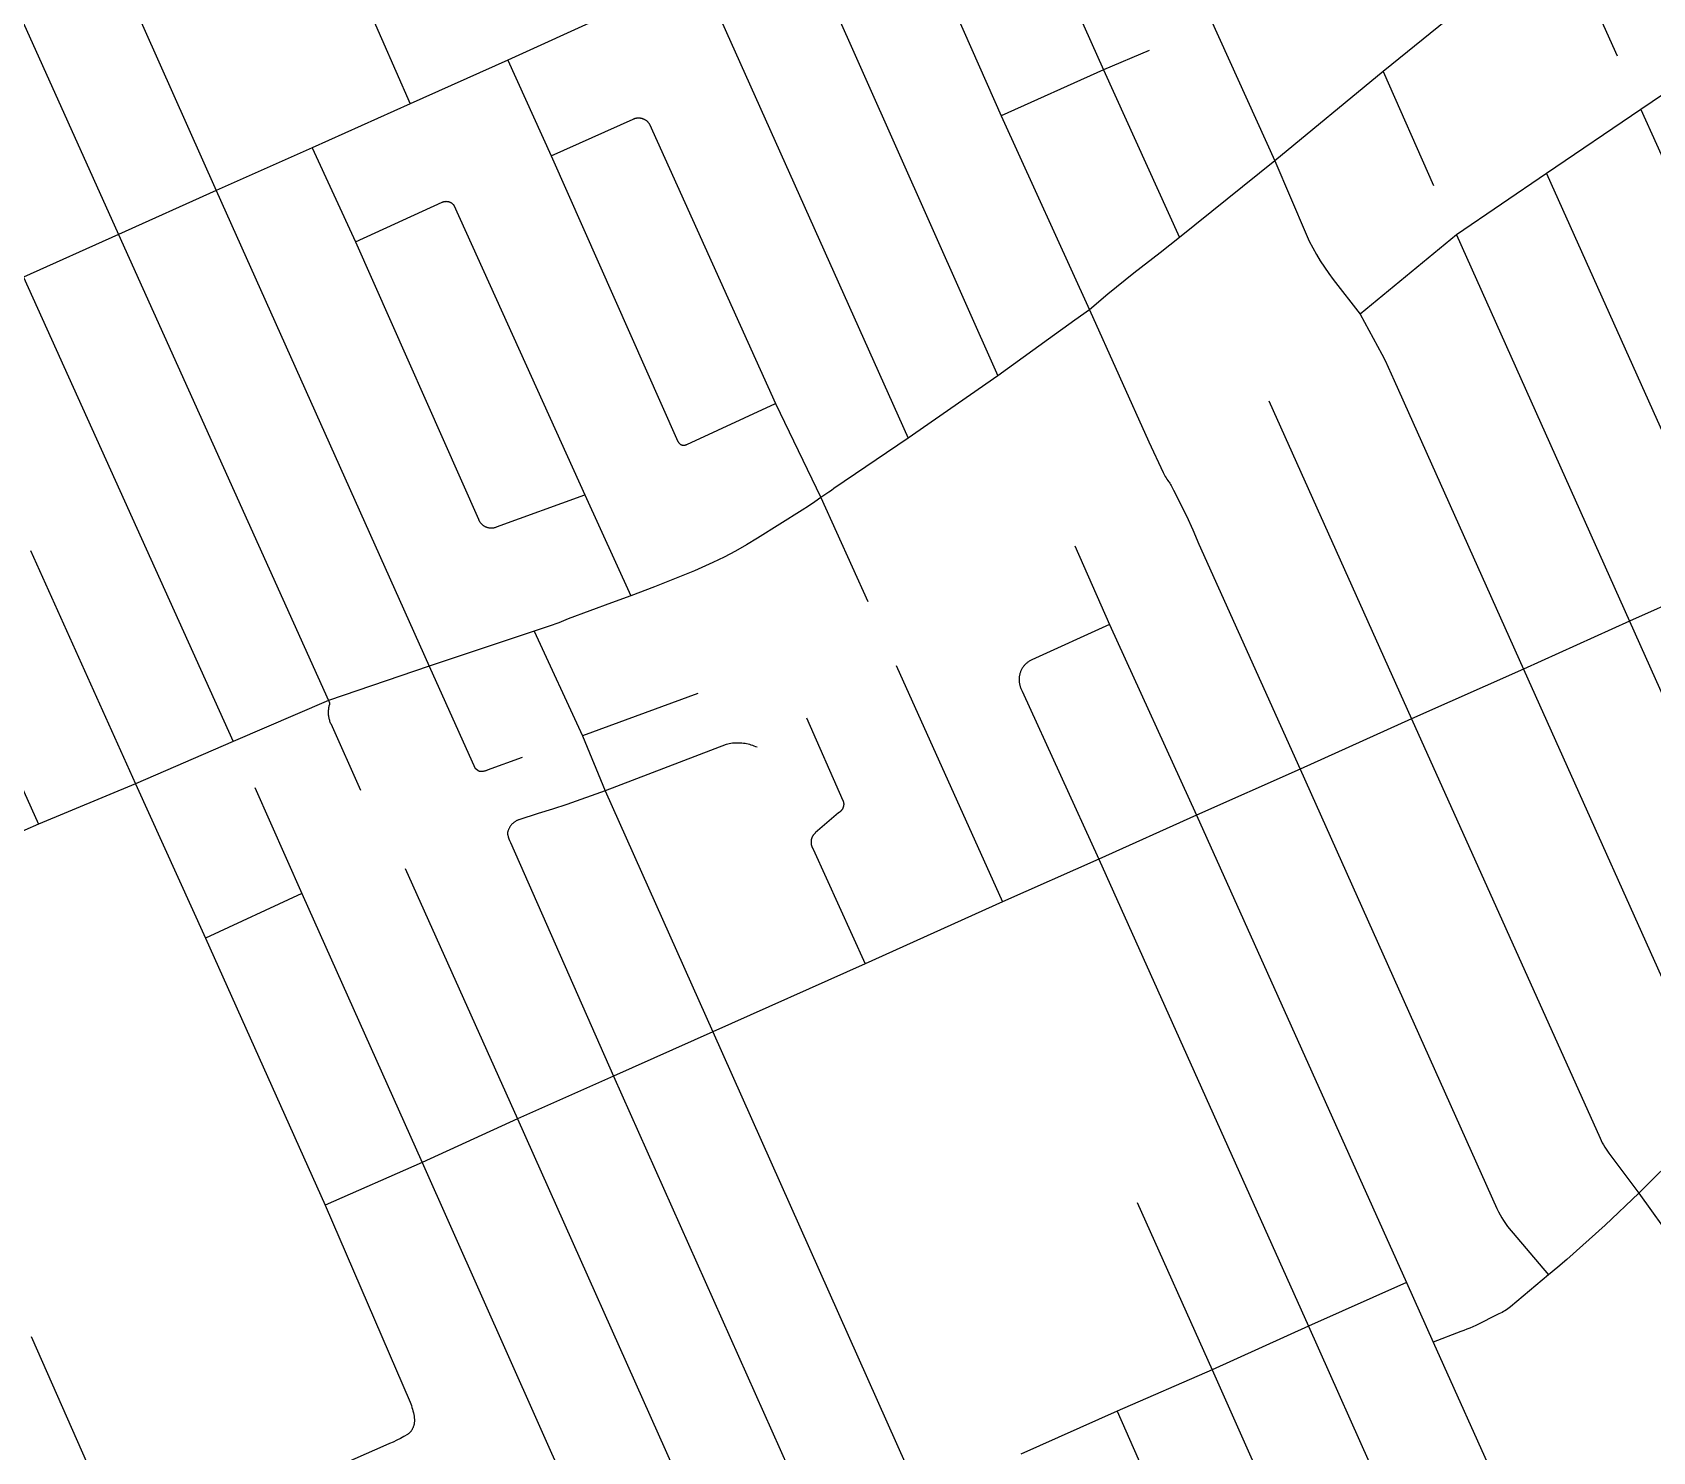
# Model space of a CAD drawing. Header units: inches. Extents: x 326453 to 344102, y 4677180 to 4689621.
# Drawn here: x 331917 to 333232, y 4680524 to 4681675 of the extents above; entities that cross this region are included whole.
import ezdxf

# ---------------------------------------------------------------- set-up
doc = ezdxf.new("R2010")
doc.units = ezdxf.units.IN
doc.header["$MEASUREMENT"] = 0
doc.layers.add('Street_Centreline', color=7, linetype='Continuous')

msp = doc.modelspace()

# ---------------------------------------------------------------- linework, layer by layer
at = {"layer": 'Street_Centreline'}
for p, q in [((331864.8291, 4681999.0388), (332066.6149, 4681547.0785)), ((332789.164, 4681871.2008), (332925.2468, 4681571.03)), ((332702.5376, 4681832.4795), (332786.334, 4681644.8088)), ((332619.986, 4681795.286), (332703.322, 4681607.5736)), ((332539.5445, 4681758.812), (332700.5208, 4681396.6296)), ((332458.9542, 4681723.2563), (332627.7023, 4681345.9442)), ((332189.0196, 4681696.6544), (332223.7324, 4681617.1526)), ((333071.0204, 4681690.2856), (333013.2146, 4681643.5237)), ((332380.8342, 4681688.2235), (332303.093, 4681652.6413)), ((332303.093, 4681652.6413), (332223.7324, 4681617.1526)), ((332303.093, 4681652.6413), (332338.1186, 4681574.9955)), ((332823.3419, 4681660.4893), (332786.334, 4681644.8088)), ((332786.334, 4681644.8088), (332703.322, 4681607.5736)), ((332786.334, 4681644.8088), (332848.0096, 4681508.82)), ((333013.2146, 4681643.5237), (332925.2468, 4681571.03)), ((333013.2146, 4681643.5237), (333053.9437, 4681551.0416)), ((332223.7324, 4681617.1526), (332144.3244, 4681581.5923)), ((333222.1667, 4681612.7053), (333145.5494, 4681560.7979)), ((333222.1667, 4681612.7053), (333375.9104, 4681270.556)), ((332703.322, 4681607.5736), (332775.015, 4681450.0803)), ((332144.3244, 4681581.5923), (332066.6149, 4681547.0785)), ((332144.3244, 4681581.5923), (332179.6101, 4681505.2075)), ((332925.2468, 4681571.03), (332848.0096, 4681508.82)), ((333145.5494, 4681560.7979), (333072.6079, 4681511.0784)), ((333145.5494, 4681560.7979), (333292.436, 4681233.0157)), ((332066.6149, 4681547.0785), (331987.178, 4681511.3288)), ((332066.6149, 4681547.0785), (332239.16, 4681161.153)), ((331987.178, 4681511.3288), (331910.1284, 4681476.7548)), ((331987.178, 4681511.3288), (332157.6864, 4681133.2812)), ((333072.6079, 4681511.0784), (332994.4835, 4681446.6174)), ((333072.6079, 4681511.0784), (333212.8479, 4681197.5959)), ((331910.1284, 4681476.7548), (332080.3971, 4681099.9895)), ((332775.015, 4681450.0803), (332823.0749, 4681342.9922)), ((332700.5208, 4681396.6296), (332627.7023, 4681345.9442)), ((332520.2796, 4681374.2708), (332556.9911, 4681297.8224)), ((332920.3766, 4681376.3426), (333036.0519, 4681118.248)), ((332365.6324, 4681300.1652), (332402.8504, 4681218.0664)), ((332556.9911, 4681297.8224), (332595.1118, 4681213.5479)), ((332763.1052, 4681258.6122), (332790.9868, 4681194.9716)), ((331915.9225, 4681254.9504), (332001.1583, 4681065.6332)), ((333292.436, 4681233.0157), (333212.8479, 4681197.5959)), ((331838.1601, 4681220.0049), (331922.2671, 4681032.9455)), ((332790.9868, 4681194.9716), (332861.6198, 4681040.1057)), ((333212.8479, 4681197.5959), (333127.0257, 4681158.6606)), ((332324.3636, 4681189.3484), (332239.16, 4681161.153)), ((332324.3636, 4681189.3484), (332363.6093, 4681104.4361)), ((332239.16, 4681161.153), (332157.6864, 4681133.2812)), ((332239.16, 4681161.153), (332276.5033, 4681077.985)), ((332618.0988, 4681161.5069), (332704.2637, 4680969.9661)), ((333127.0257, 4681158.6606), (333036.0519, 4681118.248)), ((332457.218, 4681138.9244), (332363.6093, 4681104.4361)), ((332157.6864, 4681133.2812), (332080.3971, 4681099.9895)), ((333036.0519, 4681118.248), (332945.6298, 4681077.4023)), ((332080.3971, 4681099.9895), (332001.1583, 4681065.6332)), ((332363.6093, 4681104.4361), (332382.1249, 4681059.8036)), ((332945.6298, 4681077.4023), (332861.6198, 4681040.1057)), ((332001.1583, 4681065.6332), (331922.2671, 4681032.9455)), ((332001.1583, 4681065.6331), (332057.8756, 4680940.3458)), ((332097.9586, 4681062.5535), (332135.9041, 4680976.5266)), ((332382.1249, 4681059.8036), (332469.4138, 4680864.3761)), ((331922.2671, 4681032.9455), (331843.7064, 4680998.2679)), ((332861.6198, 4681040.1057), (332782.4446, 4681004.365)), ((332861.6198, 4681040.1057), (333031.9976, 4680661.0402)), ((332219.9044, 4680996.9662), (332310.9881, 4680793.6746)), ((332782.4446, 4681004.365), (332704.2637, 4680969.9661)), ((332782.4446, 4681004.365), (332952.5991, 4680625.4938)), ((332135.9041, 4680976.5266), (332057.8757, 4680940.3458)), ((332135.9041, 4680976.5266), (332233.4696, 4680758.258)), ((332704.2637, 4680969.9661), (332592.8929, 4680919.4921)), ((332057.8757, 4680940.3458), (332155.04, 4680723.603)), ((332592.8929, 4680919.4921), (332469.4138, 4680864.3761)), ((332469.4138, 4680864.3761), (332388.8434, 4680828.5016)), ((332469.4138, 4680864.3761), (332638.5464, 4680485.4564)), ((332388.8434, 4680828.5016), (332310.9881, 4680793.6746)), ((332388.8434, 4680828.5016), (332557.9008, 4680449.326)), ((332310.9881, 4680793.6746), (332233.4696, 4680758.258)), ((332310.9881, 4680793.6746), (332480.3239, 4680414.6778)), ((332233.4696, 4680758.258), (332155.04, 4680723.603)), ((332233.4696, 4680758.258), (332402.1284, 4680379.538)), ((332813.505, 4680725.9974), (332874.2709, 4680590.258)), ((333031.9976, 4680661.0402), (332952.5991, 4680625.4938)), ((333031.9976, 4680661.0402), (333053.7257, 4680612.6739)), ((332952.5991, 4680625.4938), (332874.2709, 4680590.258)), ((332952.5991, 4680625.4938), (333049.4056, 4680408.502)), ((331916.5204, 4680617.104), (331996.0795, 4680437.2253)), ((333053.7257, 4680612.6739), (333130.6275, 4680441.0455)), ((332874.2709, 4680590.258), (332797.2548, 4680556.5596)), ((332874.2709, 4680590.258), (332969.3264, 4680376.4213)), ((332797.2548, 4680556.5596), (332719.204, 4680521.592)), ((332797.2548, 4680556.5596), (332891.5799, 4680343.9411))]:
    msp.add_line(p, q, dxfattribs=at)
for points in [[(331783.1147, 4681972.925), (331782.5099, 4681970.3061), (331782.7171, 4681968.8715), (331782.9716, 4681967.4445), (331783.2731, 4681966.0266), (331783.6213, 4681964.6195), (331784.0159, 4681963.2247), (331987.178, 4681511.3288)], [(333165.7536, 4681744.4073), (333166.2746, 4681741.8233), (333166.8799, 4681739.2577), (333167.5687, 4681736.7133), (333168.3403, 4681734.1928), (333169.194, 4681731.6988), (333170.1288, 4681729.2341), (333171.1437, 4681726.8013), (333172.2376, 4681724.403), (333202.8723, 4681656.2406)], [(333300.1461, 4681662.2209), (333295.0745, 4681659.0904), (333288.8488, 4681655.3889), (333282.5036, 4681651.8963), (333276.0458, 4681648.6163), (333274.5173, 4681647.8418), (333273.0139, 4681647.0197), (333271.537, 4681646.1508), (333270.088, 4681645.236), (333268.6685, 4681644.2763), (333267.2798, 4681643.2724), (333222.1667, 4681612.7053)], [(332338.1186, 4681574.9955), (332404.7724, 4681604.9121), (332405.0966, 4681605.0546), (332405.4255, 4681605.1858), (332405.7587, 4681605.3058), (332406.0959, 4681605.4142), (332406.4365, 4681605.511), (332406.7803, 4681605.5961), (332407.1268, 4681605.6693), (332407.4756, 4681605.7306), (332407.8263, 4681605.7798), (332408.1785, 4681605.8171), (332408.5317, 4681605.8422), (332408.8856, 4681605.8551), (332409.2398, 4681605.856), (332409.5937, 4681605.8447), (332409.9471, 4681605.8212), (332410.2994, 4681605.7857), (332410.6503, 4681605.738), (332410.9994, 4681605.6784), (332411.3463, 4681605.6068), (332411.6904, 4681605.5234), (332412.0315, 4681605.4282), (332412.3692, 4681605.3213), (332412.7029, 4681605.203), (332413.0325, 4681605.0733), (332413.3573, 4681604.9323), (332413.6772, 4681604.7803), (332413.9916, 4681604.6173), (332414.3003, 4681604.4437), (332414.6028, 4681604.2596), (332414.8989, 4681604.0653), (332415.1881, 4681603.8609), (332415.4701, 4681603.6467), (332415.7446, 4681603.4229), (332416.0112, 4681603.1899), (332416.2697, 4681602.9478), (332416.5198, 4681602.6971), (332416.7611, 4681602.4379), (332416.9934, 4681602.1705), (332417.2163, 4681601.8954), (332417.4297, 4681601.6128), (332417.6333, 4681601.323), (332417.8268, 4681601.0264), (332418.01, 4681600.7233), (332520.2796, 4681374.2708)], [(332338.1186, 4681574.9955), (332441.0923, 4681343.3079), (332441.1681, 4681343.1465), (332441.2495, 4681342.9879), (332441.3364, 4681342.8322), (332441.4287, 4681342.6796), (332441.5263, 4681342.5304), (332441.6291, 4681342.3847), (332441.7368, 4681342.2426), (332441.8495, 4681342.1044), (332441.9669, 4681341.9702), (332442.089, 4681341.8402), (332442.2155, 4681341.7146), (332442.3463, 4681341.5934), (332442.4813, 4681341.4769), (332442.6202, 4681341.3652), (332442.763, 4681341.2585), (332442.9095, 4681341.1567), (332443.0594, 4681341.0602), (332443.2126, 4681340.9689), (332443.3689, 4681340.8831), (332443.528, 4681340.8028), (332443.6899, 4681340.7281), (332443.8544, 4681340.6591), (332444.0211, 4681340.5959), (332444.1899, 4681340.5385), (332444.3606, 4681340.4871), (332444.5331, 4681340.4417), (332444.707, 4681340.4023), (332444.8821, 4681340.3691), (332445.0584, 4681340.342), (332445.2354, 4681340.3211), (332445.4131, 4681340.3063), (332445.5912, 4681340.2978), (332445.7695, 4681340.2955), (332445.9478, 4681340.2995), (332446.1258, 4681340.3097), (332446.3034, 4681340.3261), (332446.4802, 4681340.3487), (332446.6562, 4681340.3775), (332446.831, 4681340.4124), (332447.0046, 4681340.4533), (332447.1766, 4681340.5004), (332447.3468, 4681340.5534), (332447.5151, 4681340.6123), (332447.6812, 4681340.6771), (332447.845, 4681340.7477), (332448.0061, 4681340.8239), (332448.1646, 4681340.9057), (332448.32, 4681340.993), (332520.2796, 4681374.2708)], [(332925.2468, 4681571.03), (332950.5751, 4681511.5226), (332953.1789, 4681505.9635), (332955.9711, 4681500.4965), (332958.9484, 4681495.1281), (332962.1073, 4681489.8645), (332965.4441, 4681484.7119), (332968.955, 4681479.6762), (332972.6358, 4681474.7633), (332994.4835, 4681446.6174)], [(332179.6101, 4681505.2075), (332249.8948, 4681537.5084), (332250.1442, 4681537.6123), (332250.3971, 4681537.7074), (332250.6532, 4681537.7938), (332250.912, 4681537.8713), (332251.1734, 4681537.9397), (332251.437, 4681537.9991), (332251.7024, 4681538.0494), (332251.9695, 4681538.0904), (332252.2378, 4681538.1222), (332252.5071, 4681538.1447), (332252.7769, 4681538.1579), (332253.0471, 4681538.1618), (332253.3173, 4681538.1563), (332253.587, 4681538.1415), (332253.8562, 4681538.1173), (332254.1243, 4681538.0839), (332254.3911, 4681538.0413), (332254.6563, 4681537.9894), (332254.9195, 4681537.9284), (332255.1804, 4681537.8584), (332255.4388, 4681537.7794), (332255.6943, 4681537.6915), (332255.9466, 4681537.5948), (332256.1954, 4681537.4894), (332256.4405, 4681537.3756), (332256.6814, 4681537.2533), (332256.918, 4681537.1228), (332257.1499, 4681536.9841), (332257.3769, 4681536.8376), (332257.5987, 4681536.6833), (332257.815, 4681536.5214), (332258.0256, 4681536.3521), (332258.2302, 4681536.1757), (332258.4287, 4681535.9923), (332258.6206, 4681535.8021), (332258.8059, 4681535.6054), (332258.9842, 4681535.4025), (332259.1555, 4681535.1935), (332259.3194, 4681534.9787), (332365.6324, 4681300.1652)], [(332179.6101, 4681505.2075), (332279.1923, 4681280.3773), (332279.3327, 4681280.0213), (332279.4851, 4681279.6704), (332279.6496, 4681279.325), (332279.8258, 4681278.9854), (332280.0136, 4681278.6521), (332280.2128, 4681278.3254), (332280.4231, 4681278.0058), (332280.6443, 4681277.6936), (332280.8761, 4681277.3892), (332281.1182, 4681277.0929), (332281.3703, 4681276.8052), (332281.6322, 4681276.5263), (332281.9036, 4681276.2565), (332282.1841, 4681275.9963), (332282.4733, 4681275.7459), (332282.771, 4681275.5055), (332283.0768, 4681275.2756), (332283.3903, 4681275.0563), (332283.7112, 4681274.8479), (332284.0391, 4681274.6507), (332284.3735, 4681274.4649), (332284.7141, 4681274.2907), (332285.0606, 4681274.1283), (332285.4124, 4681273.9779), (332285.7692, 4681273.8398), (332286.1305, 4681273.714), (332286.4959, 4681273.6006), (332286.865, 4681273.5), (332287.2374, 4681273.4121), (332287.6126, 4681273.337), (332287.9901, 4681273.2749), (332288.3695, 4681273.2258), (332288.7504, 4681273.1898), (332289.1324, 4681273.1669), (332289.5148, 4681273.1572), (332289.8974, 4681273.1607), (332290.2797, 4681273.1773), (332290.6611, 4681273.207), (332291.0413, 4681273.2499), (332291.4198, 4681273.3058), (332291.7961, 4681273.3747), (332292.1699, 4681273.4565), (332292.5406, 4681273.5511), (332292.9079, 4681273.6584), (332293.2712, 4681273.7783), (332293.6302, 4681273.9106), (332293.9844, 4681274.0551), (332365.6324, 4681300.1652)], [(332848.0096, 4681508.82), (332832.1238, 4681496.4137), (332810.7247, 4681479.8391), (332789.6875, 4681462.8076), (332775.015, 4681450.0803)], [(332775.015, 4681450.0803), (332763.0336, 4681441.6728), (332741.7093, 4681426.3099), (332700.5208, 4681396.6296)], [(332994.4835, 4681446.6174), (333011.9371, 4681414.2958), (333014.6665, 4681409.0504), (333017.2337, 4681403.7237), (333019.6364, 4681398.3208), (333021.8721, 4681392.8467), (333127.0257, 4681158.6606)], [(332627.7023, 4681345.9442), (332567.5607, 4681305.064), (332565.5182, 4681303.6407), (332563.4324, 4681302.2816), (332556.9911, 4681297.8224)], [(332823.0749, 4681342.9922), (332834.7633, 4681318.2751), (332835.269, 4681317.1463), (332835.8127, 4681316.0354), (332836.3939, 4681314.9436), (332837.0117, 4681313.8721), (332837.6656, 4681312.8223), (332838.3547, 4681311.7952), (332839.0783, 4681310.7921), (332839.5058, 4681310.2003), (332839.9138, 4681309.595), (332840.302, 4681308.9767), (332840.6698, 4681308.346), (332841.0169, 4681307.7038), (332841.3429, 4681307.0506), (332842.9477, 4681303.7003), (332853.5893, 4681283.0538), (332858.6499, 4681271.5553), (332863.6243, 4681259.9024), (332945.6298, 4681077.4023)], [(332556.9911, 4681297.8224), (332552.0474, 4681294.251), (332547.0097, 4681290.8136), (332541.8816, 4681287.5127), (332505.603, 4681264.8436), (332496.7882, 4681259.4367), (332487.7912, 4681254.3388), (332478.6229, 4681249.5558), (332469.2942, 4681245.0936), (332454.5449, 4681238.3503), (332421.9842, 4681225.3138), (332402.8504, 4681218.0664)], [(332402.8504, 4681218.0664), (332387.0588, 4681212.3936), (332352.0956, 4681199.3833), (332344.4385, 4681196.3187), (332336.677, 4681193.5287), (332324.3636, 4681189.3484)], [(332790.9868, 4681194.9716), (332728.056, 4681166.1511), (332727.5065, 4681165.8879), (332726.9665, 4681165.6059), (332726.4364, 4681165.3054), (332725.9171, 4681164.9868), (332725.4091, 4681164.6505), (332724.9129, 4681164.2969), (332724.4293, 4681163.9263), (332723.9587, 4681163.5393), (332723.5018, 4681163.1363), (332723.0591, 4681162.7178), (332722.631, 4681162.2842), (332722.2182, 4681161.8362), (332721.821, 4681161.3741), (332721.4401, 4681160.8986), (332721.0758, 4681160.4103), (332720.7285, 4681159.9097), (332720.3987, 4681159.3974), (332720.0868, 4681158.874), (332719.7931, 4681158.3402), (332719.5181, 4681157.7966), (332719.2619, 4681157.2438), (332719.025, 4681156.6825), (332718.8076, 4681156.1133), (332718.6099, 4681155.537), (332718.4322, 4681154.9542), (332718.2748, 4681154.3657), (332718.1377, 4681153.772), (332718.0213, 4681153.174), (332717.9255, 4681152.5723), (332717.8505, 4681151.9677), (332717.7964, 4681151.3608), (332717.7634, 4681150.7524), (332717.7513, 4681150.1433), (332717.7602, 4681149.5341), (332717.7902, 4681148.9256), (332717.8411, 4681148.3184), (332717.9129, 4681147.7134), (332718.0056, 4681147.1113), (332718.119, 4681146.5126), (332718.253, 4681145.9183), (332718.4074, 4681145.3289), (332718.582, 4681144.7452), (332718.7767, 4681144.1679), (332718.9912, 4681143.5976), (332719.2252, 4681143.0351), (332719.4785, 4681142.481), (332719.7508, 4681141.936), (332720.0417, 4681141.4006), (332720.3509, 4681140.8757), (332782.4446, 4681004.365)], [(333212.8479, 4681197.5959), (333326.1628, 4680944.5198), (333337.795, 4680918.7448), (333342.7687, 4680908.2143), (333348.1043, 4680897.8624), (333353.7954, 4680887.7016), (333359.8351, 4680877.744), (333370.2458, 4680861.1431), (333372.1955, 4680857.9002), (333374.0381, 4680854.5952)], [(333127.0257, 4681158.6606), (333270.9364, 4680837.2838), (333271.9245, 4680835.5451), (333272.9529, 4680833.8299), (333295.888, 4680795.0913)], [(332157.6864, 4681133.2812), (332158.1097, 4681132.1713), (332158.1616, 4681132.0279), (332158.2085, 4681131.8829), (332158.2505, 4681131.7362), (332158.2874, 4681131.5883), (332158.3192, 4681131.4391), (332158.3458, 4681131.289), (332158.3673, 4681131.138), (332158.3836, 4681130.9864), (332158.3947, 4681130.8343), (332158.4005, 4681130.6819), (332158.4012, 4681130.5294), (332158.3966, 4681130.377), (332158.3868, 4681130.2248), (332158.3717, 4681130.0731), (332158.3515, 4681129.9219), (332158.3261, 4681129.7716), (332158.2955, 4681129.6222), (332158.2599, 4681129.4739), (332158.2191, 4681129.3269), (332158.0262, 4681128.6299), (332157.8577, 4681127.9266), (332157.7138, 4681127.2178), (332157.5947, 4681126.5045), (332157.5005, 4681125.7874), (332157.4314, 4681125.0675), (332157.3875, 4681124.3456), (332157.3687, 4681123.6226), (332157.3752, 4681122.8994), (332157.4068, 4681122.1769), (332157.4637, 4681121.4559), (332157.5456, 4681120.7373), (332157.6526, 4681120.022), (332157.7844, 4681119.3109), (332157.9409, 4681118.6048), (332158.122, 4681117.9046), (332158.3273, 4681117.2112), (332158.5567, 4681116.5253), (332158.8099, 4681115.8478), (332159.0866, 4681115.1796), (332159.3863, 4681114.5214), (332183.5847, 4681060.55)], [(332545.4522, 4681119.0065), (332574.8429, 4681052.1524), (332574.9481, 4681051.9012), (332575.0446, 4681051.6465), (332575.1322, 4681051.3886), (332575.2107, 4681051.1278), (332575.2802, 4681050.8645), (332575.3404, 4681050.5989), (332575.3914, 4681050.3313), (332575.4331, 4681050.0622), (332575.4653, 4681049.7918), (332575.4882, 4681049.5204), (332575.5017, 4681049.2484), (332575.5056, 4681048.976), (332575.5001, 4681048.7037), (332575.4852, 4681048.4318), (332575.4608, 4681048.1605), (332575.427, 4681047.8903), (332575.3838, 4681047.6214), (332575.3314, 4681047.3541), (332575.2696, 4681047.0889), (332575.1987, 4681046.8259), (332575.1187, 4681046.5656), (332575.0297, 4681046.3082), (332574.9318, 4681046.054), (332574.8252, 4681045.8034), (332574.7099, 4681045.5567), (332574.5861, 4681045.3141), (332574.4539, 4681045.076), (332574.3135, 4681044.8426), (332574.1652, 4681044.6142), (332574.009, 4681044.3911), (332573.8451, 4681044.1735), (332573.6737, 4681043.9618), (332573.4952, 4681043.7562), (332573.3095, 4681043.5569), (332573.1171, 4681043.3642), (332572.9181, 4681043.1782), (332572.7127, 4681042.9993), (332572.5013, 4681042.8277), (332572.284, 4681042.6635), (332572.0612, 4681042.5069), (332571.833, 4681042.3582), (332571.5998, 4681042.2175), (332571.3619, 4681042.085), (332552.4911, 4681025.794), (332552.2352, 4681025.5653), (332551.9872, 4681025.328), (332551.7475, 4681025.0823), (332551.5164, 4681024.8286), (332551.2941, 4681024.5671), (332551.0808, 4681024.2981), (332550.8769, 4681024.022), (332550.6825, 4681023.7391), (332550.498, 4681023.4497), (332550.3234, 4681023.1542), (332550.1591, 4681022.8528), (332550.0052, 4681022.546), (332549.8618, 4681022.2342), (332549.7292, 4681021.9176), (332549.6076, 4681021.5966), (332549.4969, 4681021.2717), (332549.3975, 4681020.9432), (332549.3094, 4681020.6114), (332549.2326, 4681020.2769), (332549.1674, 4681019.9399), (332549.1137, 4681019.6009), (332549.0717, 4681019.2602), (332549.0413, 4681018.9183), (332549.0227, 4681018.5756), (332549.0158, 4681018.2324), (332549.0207, 4681017.8892), (332549.0372, 4681017.5464), (332549.0656, 4681017.2043), (332549.1056, 4681016.8634), (332549.1572, 4681016.5241), (332549.2204, 4681016.1867), (332549.2952, 4681015.8517), (332549.3813, 4681015.5195), (332549.4788, 4681015.1903), (332549.5875, 4681014.8648), (332549.7072, 4681014.5431), (332549.8379, 4681014.2257), (332549.9794, 4681013.913), (332550.1315, 4681013.6053), (332550.294, 4681013.303), (332550.4668, 4681013.0064), (332550.6496, 4681012.7159), (332550.8423, 4681012.4318), (332592.8929, 4680919.4921)], [(333036.0519, 4681118.248), (333188.9781, 4680778.0319), (333189.837, 4680776.1987), (333190.7533, 4680774.3936), (333191.7261, 4680772.6183), (333192.7545, 4680770.8745), (333193.8373, 4680769.1641), (333194.9735, 4680767.4886), (333196.1621, 4680765.8499), (333220.5097, 4680733.5418)], [(332505.3339, 4681095.1938), (332504.1572, 4681095.7092), (332502.9638, 4681096.1846), (332501.7552, 4681096.6198), (332500.5326, 4681097.014), (332499.2974, 4681097.367), (332498.0511, 4681097.6782), (332496.795, 4681097.9474), (332495.5306, 4681098.1742), (332494.2593, 4681098.3585), (332492.9825, 4681098.4999), (332491.7017, 4681098.5983), (332490.4183, 4681098.6536), (332489.1338, 4681098.6657), (332487.8496, 4681098.6347), (332486.5671, 4681098.5606), (332485.2879, 4681098.4434), (332484.0133, 4681098.2833), (332482.7449, 4681098.0804), (332481.4839, 4681097.8351), (332480.232, 4681097.5475), (332382.1249, 4681059.8036)], [(332314.6253, 4681086.9653), (332286.4368, 4681076.6295), (332286.0462, 4681076.4597), (332285.65, 4681076.3033), (332285.2488, 4681076.1603), (332284.843, 4681076.031), (332284.433, 4681075.9156), (332284.0194, 4681075.814), (332283.6025, 4681075.7265), (332283.183, 4681075.6532), (332282.7612, 4681075.5941), (332282.3376, 4681075.5493), (332281.9128, 4681075.5189), (332281.4872, 4681075.5029), (332281.0612, 4681075.5013), (332280.6355, 4681075.5141), (332280.5549, 4681075.5193), (332280.4746, 4681075.5272), (332280.3945, 4681075.538), (332280.3149, 4681075.5515), (332280.2358, 4681075.5677), (332280.1573, 4681075.5867), (332280.0795, 4681075.6084), (332280.0025, 4681075.6327), (332279.9263, 4681075.6597), (332279.8512, 4681075.6893), (332279.7771, 4681075.7215), (332279.7042, 4681075.7562), (332279.6325, 4681075.7935), (332279.5622, 4681075.8331), (332279.4933, 4681075.8752), (332279.4258, 4681075.9197), (332279.36, 4681075.9664), (332279.2958, 4681076.0154), (332279.2333, 4681076.0666), (332279.1726, 4681076.1199), (332279.1139, 4681076.1753), (332279.057, 4681076.2327), (332279.0022, 4681076.292), (332278.9495, 4681076.3532), (332278.8989, 4681076.4161), (332278.8505, 4681076.4808), (332276.5033, 4681077.985)], [(332945.6298, 4681077.4023), (333105.3729, 4680720.9211), (333106.5932, 4680718.4233), (333107.8889, 4680715.9637), (333109.2588, 4680713.5448), (333110.7016, 4680711.1686), (333112.2161, 4680708.8374), (333113.8008, 4680706.5533), (333147.1184, 4680667.1686)], [(332382.1249, 4681059.8036), (332350.8222, 4681048.7892), (332339.2691, 4681044.9201), (332327.604, 4681041.4033), (332312.0373, 4681036.3915), (332311.6105, 4681036.246), (332311.1889, 4681036.0862), (332310.7729, 4681035.9121), (332310.3631, 4681035.7241), (332309.9599, 4681035.5223), (332309.5638, 4681035.3069), (332309.1752, 4681035.0781), (332308.7946, 4681034.8364), (332308.4224, 4681034.5819), (332308.059, 4681034.3149), (332307.705, 4681034.0357), (332307.3605, 4681033.7447), (332307.0262, 4681033.4422), (332306.7023, 4681033.1285), (332306.3892, 4681032.804), (332306.0874, 4681032.469), (332305.797, 4681032.1241), (332305.5185, 4681031.7694), (332305.2522, 4681031.4056), (332304.9984, 4681031.0329), (332304.7574, 4681030.6518), (332304.5295, 4681030.2628), (332304.3148, 4681029.8662), (332304.1138, 4681029.4626), (332303.9265, 4681029.0525), (332303.7533, 4681028.6362), (332303.5943, 4681028.2142)], [(332303.5943, 4681028.2142), (332303.1783, 4681027.1436), (332303.1185, 4681026.9964), (332303.0638, 4681026.8473), (332303.0143, 4681026.6964), (332302.97, 4681026.5438), (332302.9309, 4681026.3899), (332302.8971, 4681026.2347), (332302.8687, 4681026.0784), (332302.8456, 4681025.9212), (332302.828, 4681025.7634), (332302.8157, 4681025.605), (332302.8089, 4681025.4463), (332302.8076, 4681025.2875), (332302.8117, 4681025.1287), (332302.8212, 4681024.9701), (332302.8362, 4681024.812), (332302.8566, 4681024.6544), (332302.8823, 4681024.4977), (332302.9134, 4681024.3419), (332302.9499, 4681024.1873), (332302.9916, 4681024.034), (332303.4672, 4681022.4923), (332303.9929, 4681020.967), (332304.5682, 4681019.4596), (332305.1923, 4681017.9718), (332388.8434, 4680828.5016)], [(333295.888, 4680795.0913), (333259.765, 4680769.109), (333254.6199, 4680765.2699), (333249.6123, 4680761.2531), (333244.7482, 4680757.0637), (333236.7787, 4680749.7013), (333229.0687, 4680742.0676), (333220.5097, 4680733.5418)], [(333220.5097, 4680733.5418), (333193.2457, 4680707.4202), (333162.1248, 4680679.7802), (333154.7078, 4680673.3719), (333147.1184, 4680667.1686)], [(333220.5097, 4680733.5418), (333249.8445, 4680692.2293), (333250.7008, 4680690.9823), (333251.5175, 4680689.709), (333252.2938, 4680688.4107), (333253.029, 4680687.0886), (333253.7222, 4680685.7441), (333254.3729, 4680684.3785), (333254.9803, 4680682.9931), (333325.5888, 4680525.994)], [(332155.04, 4680723.603), (332223.7306, 4680563.8348), (332224.2954, 4680562.4617), (332224.8168, 4680561.0715), (332225.2941, 4680559.6655), (332225.7268, 4680558.2452), (332226.1146, 4680556.812), (332226.4571, 4680555.3673), (332226.7538, 4680553.9125), (332227.0046, 4680552.4491), (332227.2091, 4680550.9785), (332227.2629, 4680550.4719), (332227.2996, 4680549.9637), (332227.3194, 4680549.4547), (332227.3221, 4680548.9452), (332227.3077, 4680548.436), (332227.2763, 4680547.9275), (332227.2278, 4680547.4203), (332227.1625, 4680546.9151), (332227.0802, 4680546.4123), (332226.9812, 4680545.9125), (332226.8655, 4680545.4164), (332226.7332, 4680544.9244), (332226.5846, 4680544.4371), (332226.4197, 4680543.955), (332226.2388, 4680543.4788), (332226.042, 4680543.0089), (332225.8297, 4680542.5458), (332225.6019, 4680542.0901), (332225.359, 4680541.6422)], [(333147.1184, 4680667.1686), (333116.3463, 4680641.375), (333115.2702, 4680640.5028), (333114.1658, 4680639.6667), (333113.0344, 4680638.8675), (333111.8771, 4680638.1062), (333110.6954, 4680637.3836), (333109.4904, 4680636.7004), (333108.2635, 4680636.0574), (333107.016, 4680635.4554), (333088.176, 4680626.1275), (333085.8334, 4680625.0121), (333083.4577, 4680623.9692), (333081.0511, 4680622.9996), (333078.6159, 4680622.1043), (333076.1543, 4680621.2842), (333053.7257, 4680612.6739)], [(332225.359, 4680541.6422), (332225.1722, 4680541.3236), (332224.9749, 4680541.0114), (332224.7674, 4680540.7059), (332224.5498, 4680540.4075), (332224.3225, 4680540.1165), (332224.0856, 4680539.8332), (332223.8394, 4680539.5579), (332223.5842, 4680539.2909), (332223.3203, 4680539.0325), (332223.048, 4680538.7831), (332222.7675, 4680538.5428), (332222.4792, 4680538.312), (332222.1834, 4680538.0909), (332221.8805, 4680537.8797), (332221.5706, 4680537.6787), (332218.7999, 4680536.0078), (332215.9763, 4680534.4277), (332213.103, 4680532.94), (332210.1829, 4680531.5464), (332207.2191, 4680530.2483), (332204.2148, 4680529.0471), (331996.0795, 4680437.2253)]]:
    msp.add_lwpolyline(points, dxfattribs=at)

doc.saveas('drawing.dxf')
